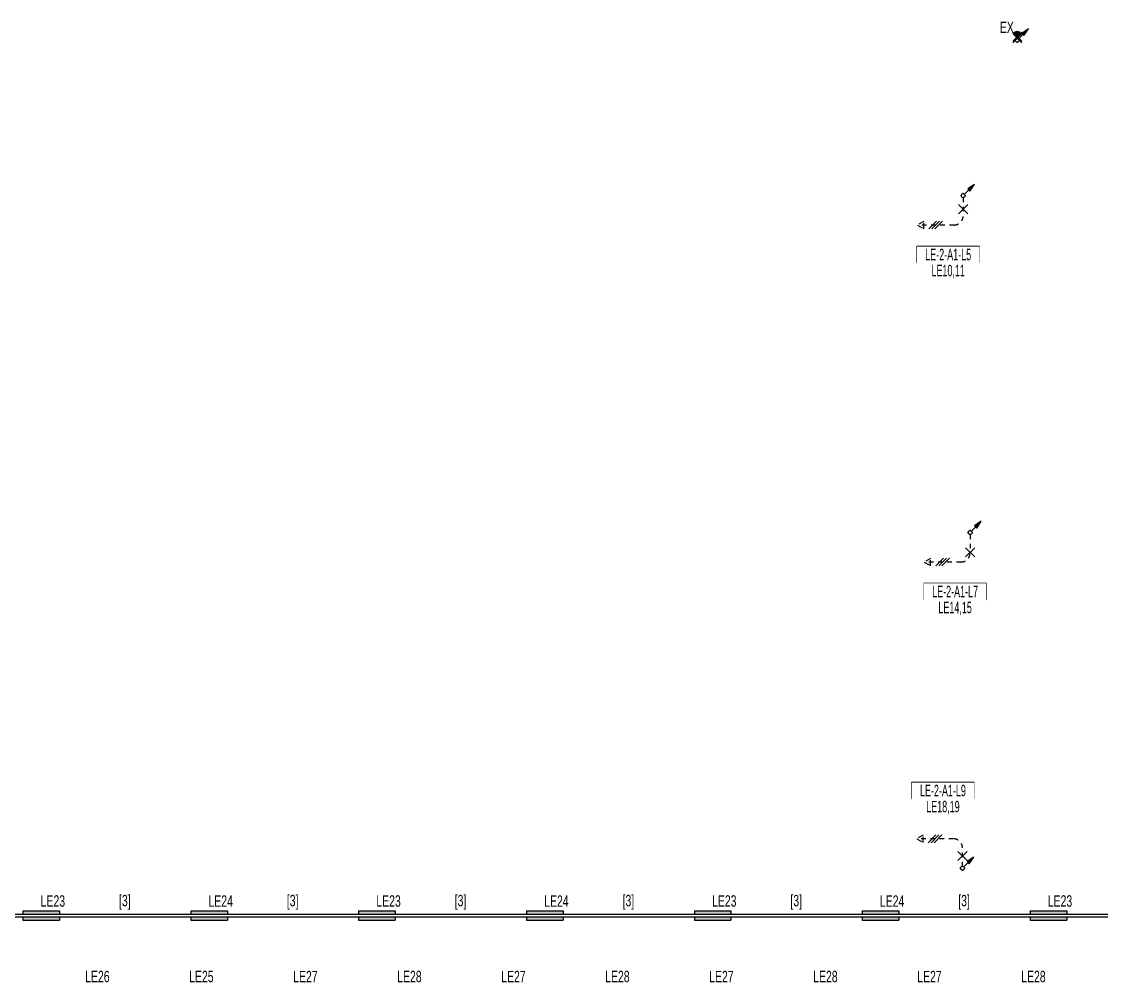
# Model space of a CAD drawing. Header units: millimetres. Extents: x 86947 to 500447, y -530175 to 1059536.
# Drawn here: x 300556 to 335938, y -139691 to -108206 of the extents above; entities that cross this region are included whole.
import ezdxf
from ezdxf.enums import TextEntityAlignment as Align

# ---------------------------------------------------------------- set-up
doc = ezdxf.new("R2010")
doc.units = ezdxf.units.MM
doc.header["$LTSCALE"] = 150
doc.set_wipeout_variables(frame=1)
doc.linetypes.add('D1', pattern=[3, 1, -1, 1])
for name, color, linetype in [('------01 Distribution Panel', 3, 'Continuous'), ('------03 Lighting Fixture', 3, 'Continuous'), ('------04 Lighting Switch', 2, 'Continuous'), ('------04 Number of Strands (가닥수)', 1, 'Continuous'), ('-----20 General Symbol', 3, 'Continuous'), ('-----23 Concealed or Exposed Wire', 4, 'D1'), ('-----28 Race Way', 1, 'Continuous'), ('6', 6, 'Continuous')]:
    doc.layers.add(name, color=color, linetype=linetype)
doc.styles.add('ELEC', font='')
doc.styles.get('ELEC').set_extended_font_data('Dotum')

# ---------------------------------------------------------------- blocks, each defined once
blk = doc.blocks.new('E17')
h = blk.add_hatch(color=256)
h.paths.add_polyline_path([(600, 100), (-600, 100), (-600, 0), (600, 0)])
h.paths.add_polyline_path([(600, -100), (-600, -100), (-600, -200), (600, -200)])
for p, q in [((-600, 100), (600, 100)), ((-600, 100), (-600, 0)), ((600, 100), (600, 0)), ((600, 100), (600, 0)), ((-600, -100), (-600, -200)), ((-600, -200), (600, -200)), ((600, -100), (600, -200))]:
    blk.add_line(p, q)
blk = doc.blocks.new('*U12')
h = blk.add_hatch(color=256)
edge = h.paths.add_edge_path()
edge.add_arc((0, -75), 75, 0, 360)
blk.add_circle((0, -75), 75)
blk = doc.blocks.new('O01')
blk.add_hatch(color=256).paths.add_polyline_path([(-149, -218), (-218, -149), (-368, -368)])
blk.add_line((-46, -46), (-184, -184))
blk.add_lwpolyline([(-368, -368), (-149, -218), (-218, -149), (-368, -368)])
blk.add_circle((0, 0), 65)
for p in [(-65, 0), (-65, 0), (0, 65), (0, 65), (65, 0), (65, 0), (0, -65), (0, -65)]:
    blk.add_point(p)
blk = doc.blocks.new('O07')
blk.add_lwpolyline([(0, -100), (173, 0), (0, 100)], close=True)
blk = doc.blocks.new('*U44')
at = {"color": 0}
for p, q in [((-186, -106), (26, 106)), ((-106, -106), (106, 106)), ((-26, -106), (186, 106))]:
    blk.add_line(p, q, dxfattribs=at)
blk = doc.blocks.new('A$Cd163eec7')
for p, q in [((150, 150), (-150, -150)), ((-150, 150), (150, -150))]:
    blk.add_line(p, q)

msp = doc.modelspace()

# ---------------------------------------------------------------- linework, layer by layer
at = {"layer": '------01 Distribution Panel', "color": 1, "elevation": 0}
for points in [[(329890, -116101), (331945, -116101), (331945, -115576), (329890, -115576)], [(330117, -127143), (332171, -127143), (332171, -126618), (330117, -126618)], [(329717, -133667), (331772, -133667), (331772, -133142), (329717, -133142)]]:
    msp.add_lwpolyline(points, close=True, dxfattribs=at)
at = {"layer": '-----23 Concealed or Exposed Wire'}
msp.add_lwpolyline([(333180, -108750), (333180, -108700)], dxfattribs=at)
at = {"layer": '-----23 Concealed or Exposed Wire', "elevation": 0}
for points in [[(331408, -113973), (331408, -114573, -0.414214), (331108, -114873), (329908, -114873)], [(331635, -125015), (331635, -125615, -0.414214), (331335, -125915), (330135, -125915)], [(331385, -135885), (331385, -135285, 0.414214), (331085, -134985), (329885, -134985)]]:
    msp.add_lwpolyline(points, format="xyb", dxfattribs=at)
at = {"layer": '-----28 Race Way', "elevation": 0}
msp.add_lwpolyline([(340600, -137450), (340600, -137550), (278300, -137550), (278300, -137450)], close=True, dxfattribs=at)

# ---------------------------------------------------------------- block references
at = {"layer": '------03 Lighting Fixture', "color": 3}
for p in [(301200, -137450), (306700, -137450), (312200, -137450), (317700, -137450), (323200, -137450), (328700, -137450), (334200, -137450)]:
    msp.add_blockref('E17', p, dxfattribs=at)
at = {"layer": '------04 Lighting Switch', "xscale": 1.2, "yscale": 1.2, "zscale": 1.2, "rotation": 180}
msp.add_blockref('*U12', (333180, -108700), dxfattribs=at)
at = {"layer": '------04 Number of Strands (가닥수)', "xscale": 1.2, "yscale": 1.2, "zscale": 1.2}
for p in [(330508, -114873), (330735, -125915), (330485, -134985)]:
    msp.add_blockref('*U44', p, dxfattribs=at)
at = {"layer": '-----20 General Symbol', "rotation": 180}
for p in [(333180, -108815), (331408, -113908), (331635, -124950), (331385, -135950)]:
    msp.add_blockref('O01', p, dxfattribs=at)
at = {"layer": '-----23 Concealed or Exposed Wire', "xscale": 1.199999999953434, "yscale": 1.199999999953434, "zscale": 1.199999999953434, "rotation": 180}
for p in [(330116, -114873), (330343, -125915), (330093, -134985)]:
    msp.add_blockref('O07', p, dxfattribs=at)
at = {"layer": '6'}
for p in [(333180, -108700), (333180, -108750), (331408, -114350), (331635, -125600), (331385, -135550)]:
    msp.add_blockref('A$Cd163eec7', p, dxfattribs=at)

# ---------------------------------------------------------------- texts
at = {"layer": '------04 Lighting Switch', "style": 'ELEC', "width": 0.7}
for s, p in [('EX', (332839, -108393)), ('LE23', (301580, -137023)), ('LE24', (307080, -137023)), ('LE23', (312580, -137023)), ('LE24', (318080, -137023)), ('LE23', (323580, -137023)), ('LE24', (329080, -137023)), ('LE23', (334580, -137023)), ('LE26', (303039, -139498)), ('LE25', (306447, -139498)), ('LE27', (309855, -139498)), ('LE28', (313263, -139498)), ('LE27', (316671, -139498)), ('LE28', (320078, -139498)), ('LE27', (323486, -139498)), ('LE28', (326894, -139498)), ('LE27', (330302, -139498)), ('LE28', (333710, -139498))]:
    msp.add_text(s, height=375, dxfattribs=at).set_placement(p, align=Align.MIDDLE)
at = {"layer": '-----28 Race Way', "style": 'ELEC', "width": 0.7}
for p in [(303938, -137057), (309438, -137057), (314938, -137057), (320438, -137057), (325938, -137057), (331438, -137057)]:
    msp.add_text('[3]', height=375, dxfattribs=at).set_placement(p, align=Align.MIDDLE)

# ---------------------------------------------------------------- next in the draw order: wipeouts: each hides what was drawn before it
at = {"color": 1}
for points in [[(329890, -116101), (331945, -116101), (331945, -115576), (329890, -115576)], [(330117, -127143), (332171, -127143), (332171, -126618), (330117, -126618)], [(329717, -133667), (331772, -133667), (331772, -133142), (329717, -133142)]]:
    msp.add_wipeout(points, dxfattribs=at)

# ---------------------------------------------------------------- next in the draw order: wipeouts: each hides what was drawn before it
for points in [[(329890, -116626), (331945, -116626), (331945, -116101), (329890, -116101)], [(330117, -127668), (332171, -127668), (332171, -127143), (330117, -127143)], [(329717, -134192), (331772, -134192), (331772, -133667), (329717, -133667)]]:
    msp.add_wipeout(points, dxfattribs=at)

# ---------------------------------------------------------------- next in the draw order: texts
at = {"style": 'ELEC', "width": 0.6}
for s, p in [('LE-2-A1-L5', (330917, -115839)), ('LE10,11', (330917, -116364)), ('LE-2-A1-L7', (331144, -126881)), ('LE14,15', (331144, -127406)), ('LE-2-A1-L9', (330745, -133404)), ('LE18,19', (330745, -133929))]:
    msp.add_text(s, height=375, dxfattribs=at).set_placement(p, align=Align.MIDDLE_CENTER)

doc.saveas('drawing.dxf')
